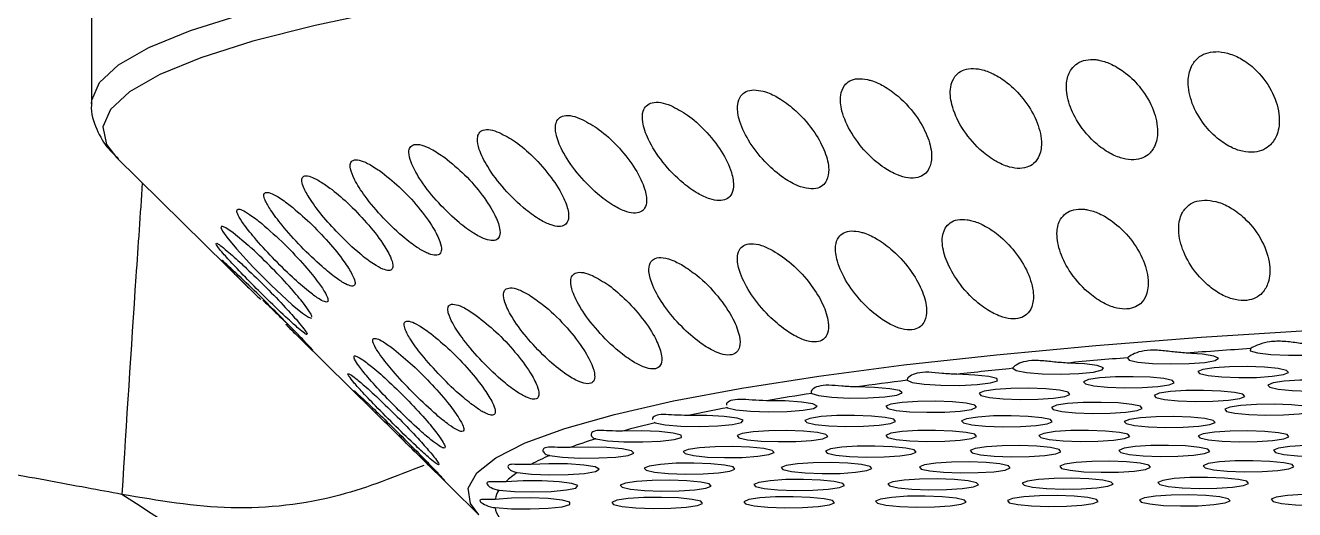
# Model space of a CAD drawing. Extents: x -54 to 18, y -18 to 89.
# Drawn here: x -24.053 to -22.382, y 21.678 to 22.315 of the extents above; entities that cross this region are included whole.
import ezdxf

# ---------------------------------------------------------------- set-up
doc = ezdxf.new("R2010")
doc.units = 0
doc.header["$MEASUREMENT"] = 0
doc.layers.add('GEOMETRY', color=2, linetype='Continuous', lineweight=25)

# ---------------------------------------------------------------- blocks, each defined once
blk = doc.blocks.new('2026 MINI-ASPIRE')
at = {"layer": 'GEOMETRY'}
for p, q in [((-6.0905, -28.2372), (-6.0905, -28.5395)), ((-6.0575, -28.6108), (-5.884, -28.7817)), ((-6.0575, -28.6108), (-6.0563, -28.612)), ((-5.8144, -28.8503), (-5.6552, -29.0072)), ((-5.2545, -28.939), (-5.2533, -28.9399)), ((-5.35, -28.9591), (-5.3484, -28.9599)), ((-5.6552, -29.0072), (-5.5805, -29.0808))]:
    blk.add_line(p, q, dxfattribs=at)
at = {"layer": 'GEOMETRY', "flags": 128}
for points in [[(-2.5227, -28.3134), (-2.6944, -28.3034), (-2.8719, -28.2951), (-3.0543, -28.2885), (-3.2403, -28.2836), (-3.4289, -28.2806), (-3.6189, -28.2793), (-3.809, -28.2799), (-3.9983, -28.2823), (-4.1854, -28.2865), (-4.3692, -28.2925), (-4.5486, -28.3002), (-4.7224, -28.3096), (-4.8897, -28.3207), (-5.0494, -28.3333), (-5.2004, -28.3474), (-5.3419, -28.3629), (-5.473, -28.3797), (-5.5929, -28.3977), (-5.7008, -28.4168), (-5.7961, -28.4368)], [(-6.0905, -28.5394), (-6.0903, -28.5353), (-6.0801, -28.512), (-6.0549, -28.4889), (-6.0149, -28.4661), (-5.9604, -28.4437), (-5.8916, -28.4219), (-5.809, -28.4009)], [(-5.7961, -28.4368), (-5.8782, -28.4577), (-5.9465, -28.4794), (-6.0007, -28.5016), (-6.0405, -28.5243), (-6.0655, -28.5473), (-6.0756, -28.5704), (-6.0708, -28.5936), (-6.0575, -28.6108)], [(-5.8841, -28.7265), (-5.9039, -28.7099), (-5.9136, -28.7032), (-5.9188, -28.701), (-5.9202, -28.7028), (-5.9179, -28.7077), (-5.9123, -28.7156), (-5.8996, -28.731), (-5.878, -28.7546), (-5.8539, -28.7788), (-5.8264, -28.8044), (-5.8128, -28.8155), (-5.8047, -28.8209), (-5.8009, -28.822), (-5.8009, -28.822)], [(-5.5805, -29.0808), (-5.5917, -29.0658), (-5.5946, -29.0458), (-5.5834, -29.0257), (-5.5584, -29.0059), (-5.5196, -28.9863), (-5.4674, -28.9673), (-5.4021, -28.9488), (-5.3242, -28.9311), (-5.2343, -28.9143), (-5.133, -28.8984), (-5.021, -28.8837), (-4.8991, -28.8702), (-4.7683, -28.8579), (-4.6295, -28.8471), (-4.4836, -28.8377)], [(-4.5646, -28.8621), (-4.565, -28.8651), (-4.5556, -28.8679), (-4.5378, -28.87), (-4.5147, -28.871), (-4.4902, -28.8708), (-4.4684, -28.8694), (-4.4529, -28.8671), (-4.4463, -28.8642), (-4.4497, -28.8613), (-4.4626, -28.8587), (-4.4828, -28.857)], [(-4.7264, -28.8742), (-4.7245, -28.8772), (-4.7128, -28.8798), (-4.6935, -28.8816), (-4.6696, -28.8824), (-4.6454, -28.8819), (-4.6247, -28.8803), (-4.6111, -28.8778), (-4.607, -28.8748), (-4.6128, -28.8719), (-4.6278, -28.8695), (-4.6493, -28.8681)], [(-4.8776, -28.8881), (-4.8733, -28.8911), (-4.8596, -28.8936), (-4.8388, -28.8952), (-4.8145, -28.8956), (-4.7907, -28.8949), (-4.7714, -28.893), (-4.76, -28.8903), (-4.7582, -28.8873), (-4.7665, -28.8845), (-4.7834, -28.8823), (-4.8061, -28.8812)], [(-4.6024, -28.8994), (-4.58, -28.9003), (-4.5567, -28.9), (-4.5361, -28.8986), (-4.5214, -28.8964), (-4.5147, -28.8936), (-4.5171, -28.8908), (-4.5283, -28.8883), (-4.5464, -28.8865), (-4.5689, -28.8857), (-4.5922, -28.886), (-4.6127, -28.8873), (-4.6275, -28.8896), (-4.6342, -28.8923), (-4.6317, -28.8951), (-4.6206, -28.8976), (-4.6024, -28.8994)], [(-5.0167, -28.9038), (-5.0101, -28.9067), (-4.9944, -28.909), (-4.9724, -28.9104), (-4.9478, -28.9106), (-4.9247, -28.9095), (-4.907, -28.9074), (-4.8978, -28.9046), (-4.8985, -28.9016), (-4.9091, -28.8989), (-4.9278, -28.8969), (-4.9514, -28.896)], [(-4.7528, -28.9128), (-4.7304, -28.9136), (-4.7071, -28.9133), (-4.6865, -28.912), (-4.6717, -28.9098), (-4.6651, -28.907), (-4.6675, -28.9042), (-4.6787, -28.9017), (-4.6968, -28.8999), (-4.7193, -28.8991), (-4.7426, -28.8994), (-4.7631, -28.9007), (-4.7779, -28.903), (-4.7846, -28.9057), (-4.7821, -28.9085), (-4.771, -28.911), (-4.7528, -28.9128)], [(-4.5099, -28.9173), (-4.4875, -28.9181), (-4.4642, -28.9178), (-4.4436, -28.9165), (-4.4289, -28.9143), (-4.4222, -28.9115), (-4.4246, -28.9087), (-4.4358, -28.9062), (-4.454, -28.9044), (-4.4764, -28.9036), (-4.4997, -28.9039), (-4.5203, -28.9052), (-4.535, -28.9074), (-4.5417, -28.9102), (-4.5393, -28.913), (-4.5281, -28.9155), (-4.5099, -28.9173)], [(-5.1424, -28.9211), (-5.1334, -28.9239), (-5.116, -28.9261), (-5.0929, -28.9272), (-5.0683, -28.927), (-5.0461, -28.9257), (-5.0302, -28.9234), (-5.0233, -28.9205), (-5.0266, -28.9175), (-5.0394, -28.9149), (-5.0596, -28.9132), (-5.0838, -28.9126)], [(-4.8902, -28.9282), (-4.8678, -28.929), (-4.8445, -28.9287), (-4.8239, -28.9273), (-4.8092, -28.9251), (-4.8025, -28.9224), (-4.8049, -28.9195), (-4.8161, -28.917), (-4.8343, -28.9152), (-4.8567, -28.9144), (-4.88, -28.9147), (-4.9006, -28.9161), (-4.9153, -28.9183), (-4.922, -28.921), (-4.9196, -28.9238), (-4.9084, -28.9264), (-4.8902, -28.9282)], [(-4.6599, -28.9309), (-4.6375, -28.9317), (-4.6142, -28.9314), (-4.5936, -28.9301), (-4.5788, -28.9278), (-4.5722, -28.9251), (-4.5746, -28.9223), (-4.5857, -28.9198), (-4.6039, -28.918), (-4.6264, -28.9172), (-4.6496, -28.9175), (-4.6702, -28.9188), (-4.685, -28.921), (-4.6916, -28.9238), (-4.6892, -28.9266), (-4.6781, -28.9291), (-4.6599, -28.9309)], [(-5.2533, -28.9399), (-5.2421, -28.9426), (-5.223, -28.9445), (-5.1992, -28.9453), (-5.1747, -28.9449), (-5.1537, -28.9433), (-5.1398, -28.9408), (-5.1353, -28.9378), (-5.141, -28.9349), (-5.1559, -28.9325), (-5.1775, -28.931), (-5.2021, -28.9307)], [(-5.013, -28.9452), (-4.9906, -28.946), (-4.9673, -28.9457), (-4.9467, -28.9444), (-4.932, -28.9422), (-4.9253, -28.9394), (-4.9277, -28.9366), (-4.9389, -28.9341), (-4.957, -28.9323), (-4.9795, -28.9315), (-5.0028, -28.9318), (-5.0233, -28.9331), (-5.0381, -28.9353), (-5.0448, -28.9381), (-5.0423, -28.9409), (-5.0312, -28.9434), (-5.013, -28.9452)], [(-4.795, -28.9466), (-4.7726, -28.9474), (-4.7493, -28.9471), (-4.7287, -28.9458), (-4.714, -28.9436), (-4.7073, -28.9408), (-4.7097, -28.938), (-4.7209, -28.9355), (-4.7391, -28.9337), (-4.7615, -28.9329), (-4.7848, -28.9332), (-4.8054, -28.9345), (-4.8201, -28.9367), (-4.8268, -28.9395), (-4.8244, -28.9423), (-4.8132, -28.9448), (-4.795, -28.9466)], [(-4.5669, -28.949), (-4.5444, -28.9498), (-4.5212, -28.9495), (-4.5006, -28.9482), (-4.4858, -28.946), (-4.4792, -28.9432), (-4.4816, -28.9404), (-4.4927, -28.9379), (-4.5109, -28.9361), (-4.5333, -28.9353), (-4.5566, -28.9356), (-4.5772, -28.9369), (-4.592, -28.9391), (-4.5986, -28.9419), (-4.5962, -28.9447), (-4.5851, -28.9472), (-4.5669, -28.949)], [(-5.3484, -28.9599), (-5.3351, -28.9624), (-5.3145, -28.9641), (-5.2902, -28.9646), (-5.2661, -28.9639), (-5.2465, -28.9621), (-5.2347, -28.9594), (-5.2326, -28.9564), (-5.2407, -28.9536), (-5.2575, -28.9513), (-5.2802, -28.9502), (-5.305, -28.9502)], [(-5.1197, -28.9638), (-5.0973, -28.9646), (-5.074, -28.9644), (-5.0534, -28.963), (-5.0386, -28.9608), (-5.032, -28.958), (-5.0344, -28.9552), (-5.0455, -28.9527), (-5.0637, -28.9509), (-5.0861, -28.9501), (-5.1094, -28.9504), (-5.13, -28.9517), (-5.1448, -28.954), (-5.1514, -28.9567), (-5.149, -28.9595), (-5.1379, -28.962), (-5.1197, -28.9638)], [(-4.9134, -28.9642), (-4.8909, -28.9651), (-4.8676, -28.9648), (-4.847, -28.9634), (-4.8323, -28.9612), (-4.8256, -28.9585), (-4.828, -28.9556), (-4.8392, -28.9531), (-4.8574, -28.9513), (-4.8798, -28.9505), (-4.9031, -28.9508), (-4.9237, -28.9522), (-4.9384, -28.9544), (-4.9451, -28.9571), (-4.9427, -28.9599), (-4.9315, -28.9624), (-4.9134, -28.9642)], [(-4.6991, -28.9652), (-4.6766, -28.966), (-4.6533, -28.9657), (-4.6328, -28.9644), (-4.618, -28.9622), (-4.6113, -28.9594), (-4.6138, -28.9566), (-4.6249, -28.9541), (-4.6431, -28.9523), (-4.6655, -28.9515), (-4.6888, -28.9518), (-4.7094, -28.9531), (-4.7241, -28.9553), (-4.7308, -28.9581), (-4.7284, -28.9609), (-4.7172, -28.9634), (-4.6991, -28.9652)], [(-5.4267, -28.9809), (-5.4114, -28.9833), (-5.3896, -28.9847), (-5.3649, -28.985), (-5.3415, -28.984), (-5.3235, -28.9819), (-5.3138, -28.9791), (-5.3142, -28.9761), (-5.3246, -28.9734), (-5.3432, -28.9714), (-5.3669, -28.9704), (-5.3915, -28.9708)], [(-5.209, -28.9838), (-5.1865, -28.9846), (-5.1632, -28.9843), (-5.1426, -28.9829), (-5.1279, -28.9807), (-5.1212, -28.978), (-5.1236, -28.9751), (-5.1348, -28.9726), (-5.153, -28.9708), (-5.1754, -28.97), (-5.1987, -28.9703), (-5.2193, -28.9717), (-5.234, -28.9739), (-5.2407, -28.9766), (-5.2383, -28.9795), (-5.2271, -28.982), (-5.209, -28.9838)], [(-5.013, -28.9835), (-4.9906, -28.9843), (-4.9673, -28.984), (-4.9467, -28.9827), (-4.932, -28.9804), (-4.9253, -28.9777), (-4.9277, -28.9749), (-4.9389, -28.9724), (-4.9571, -28.9706), (-4.9795, -28.9698), (-5.0028, -28.9701), (-5.0234, -28.9714), (-5.0381, -28.9736), (-5.0448, -28.9764), (-5.0424, -28.9792), (-5.0312, -28.9817), (-5.013, -28.9835)], [(-4.8115, -28.9835), (-4.789, -28.9843), (-4.7658, -28.984), (-4.7452, -28.9827), (-4.7304, -28.9805), (-4.7237, -28.9777), (-4.7262, -28.9749), (-4.7373, -28.9724), (-4.7555, -28.9706), (-4.7779, -28.9698), (-4.8012, -28.9701), (-4.8218, -28.9714), (-4.8366, -28.9737), (-4.8432, -28.9764), (-4.8408, -28.9792), (-4.8297, -28.9817), (-4.8115, -28.9835)], [(-4.6018, -28.9841), (-4.5794, -28.9849), (-4.5561, -28.9846), (-4.5355, -28.9832), (-4.5208, -28.981), (-4.5141, -28.9783), (-4.5165, -28.9754), (-4.5277, -28.9729), (-4.5459, -28.9711), (-4.5683, -28.9703), (-4.5916, -28.9706), (-4.6122, -28.972), (-4.6269, -28.9742), (-4.6336, -28.9769), (-4.6312, -28.9797), (-4.62, -28.9823), (-4.6018, -28.9841)], [(-5.4874, -29.0028), (-5.4704, -29.005), (-5.4475, -29.0062), (-5.4227, -29.0061), (-5.4002, -29.0048), (-5.3839, -29.0026), (-5.3766, -28.9997), (-5.3794, -28.9967), (-5.3921, -28.9941), (-5.4122, -28.9923), (-5.4365, -28.9917), (-5.4608, -28.9923)], [(-5.2797, -29.0048), (-5.2573, -29.0056), (-5.234, -29.0053), (-5.2134, -29.0039), (-5.1987, -29.0017), (-5.192, -28.999), (-5.1944, -28.9961), (-5.2056, -28.9936), (-5.2237, -28.9918), (-5.2462, -28.991), (-5.2695, -28.9913), (-5.2901, -28.9927), (-5.3048, -28.9949), (-5.3115, -28.9976), (-5.3091, -29.0004), (-5.2979, -29.003), (-5.2797, -29.0048)], [(-5.0926, -29.0041), (-5.0702, -29.0049), (-5.0469, -29.0046), (-5.0263, -29.0033), (-5.0115, -29.001), (-5.0049, -28.9983), (-5.0073, -28.9955), (-5.0184, -28.993), (-5.0366, -28.9912), (-5.0591, -28.9904), (-5.0824, -28.9907), (-5.1029, -28.992), (-5.1177, -28.9942), (-5.1244, -28.997), (-5.1219, -28.9998), (-5.1108, -29.0023), (-5.0926, -29.0041)], [(-4.902, -29.0036), (-4.8795, -29.0044), (-4.8562, -29.0041), (-4.8356, -29.0027), (-4.8209, -29.0005), (-4.8142, -28.9978), (-4.8166, -28.9949), (-4.8278, -28.9924), (-4.846, -28.9906), (-4.8684, -28.9898), (-4.8917, -28.9901), (-4.9123, -28.9915), (-4.927, -28.9937), (-4.9337, -28.9964), (-4.9313, -28.9992), (-4.9201, -29.0018), (-4.902, -29.0036)], [(-4.7062, -29.0032), (-4.6837, -29.004), (-4.6604, -29.0037), (-4.6398, -29.0024), (-4.6251, -29.0001), (-4.6184, -28.9974), (-4.6208, -28.9946), (-4.632, -28.9921), (-4.6502, -28.9903), (-4.6726, -28.9895), (-4.6959, -28.9897), (-4.7165, -28.9911), (-4.7312, -28.9933), (-4.7379, -28.9961), (-4.7355, -28.9989), (-4.7243, -29.0014), (-4.7062, -29.0032)], [(-4.5026, -29.0032), (-4.4801, -29.004), (-4.4569, -29.0037), (-4.4363, -29.0024), (-4.4215, -29.0001), (-4.4149, -28.9974), (-4.4173, -28.9946), (-4.4284, -28.9921), (-4.4466, -28.9903), (-4.469, -28.9894), (-4.4923, -28.9897), (-4.5129, -28.9911), (-4.5277, -28.9933), (-4.5343, -28.996), (-4.5319, -28.9989), (-4.5208, -29.0014), (-4.5026, -29.0032)], [(-5.5301, -29.0254), (-5.5113, -29.0273), (-5.4876, -29.0282), (-5.4629, -29.0279), (-5.4415, -29.0263), (-5.4272, -29.0238), (-5.4222, -29.0209), (-5.4276, -29.0179), (-5.4423, -29.0155), (-5.4638, -29.014), (-5.4885, -29.0137), (-5.5122, -29.0146)], [(-5.3312, -29.0266), (-5.3087, -29.0274), (-5.2854, -29.0271), (-5.2649, -29.0257), (-5.2501, -29.0235), (-5.2434, -29.0208), (-5.2459, -29.0179), (-5.257, -29.0154), (-5.2752, -29.0136), (-5.2976, -29.0128), (-5.3209, -29.0131), (-5.3415, -29.0145), (-5.3562, -29.0167), (-5.3629, -29.0194), (-5.3605, -29.0223), (-5.3493, -29.0248), (-5.3312, -29.0266)], [(-5.1508, -29.0257), (-5.1284, -29.0266), (-5.1051, -29.0263), (-5.0845, -29.0249), (-5.0698, -29.0227), (-5.0631, -29.0199), (-5.0655, -29.0171), (-5.0767, -29.0146), (-5.0949, -29.0128), (-5.1173, -29.012), (-5.1406, -29.0123), (-5.1612, -29.0136), (-5.1759, -29.0159), (-5.1826, -29.0186), (-5.1802, -29.0214), (-5.169, -29.0239), (-5.1508, -29.0257)], [(-4.9687, -29.0249), (-4.9463, -29.0257), (-4.923, -29.0254), (-4.9024, -29.0241), (-4.8877, -29.0219), (-4.881, -29.0191), (-4.8834, -29.0163), (-4.8946, -29.0138), (-4.9128, -29.012), (-4.9352, -29.0112), (-4.9585, -29.0115), (-4.9791, -29.0128), (-4.9938, -29.015), (-5.0005, -29.0178), (-4.9981, -29.0206), (-4.9869, -29.0231), (-4.9687, -29.0249)], [(-4.784, -29.0241), (-4.7615, -29.0249), (-4.7383, -29.0247), (-4.7177, -29.0233), (-4.7029, -29.0211), (-4.6963, -29.0183), (-4.6987, -29.0155), (-4.7098, -29.013), (-4.728, -29.0112), (-4.7504, -29.0104), (-4.7737, -29.0107), (-4.7943, -29.012), (-4.8091, -29.0143), (-4.8157, -29.017), (-4.8133, -29.0198), (-4.8022, -29.0223), (-4.784, -29.0241)], [(-4.5952, -29.0234), (-4.5728, -29.0242), (-4.5495, -29.0239), (-4.5289, -29.0226), (-4.5141, -29.0204), (-4.5075, -29.0176), (-4.5099, -29.0148), (-4.521, -29.0123), (-4.5392, -29.0105), (-4.5617, -29.0097), (-4.5849, -29.01), (-4.6055, -29.0113), (-4.6203, -29.0135), (-4.6269, -29.0163), (-4.6245, -29.0191), (-4.6134, -29.0216), (-4.5952, -29.0234)], [(-5.5541, -29.0483), (-5.5338, -29.05), (-5.5095, -29.0506), (-5.4852, -29.05), (-5.4652, -29.0482), (-5.4529, -29.0456), (-5.4504, -29.0425), (-5.4581, -29.0397), (-5.4748, -29.0374), (-5.4975, -29.0362), (-5.5223, -29.0362), (-5.5451, -29.0374)], [(-5.3626, -29.0489), (-5.3402, -29.0498), (-5.3169, -29.0495), (-5.2963, -29.0481), (-5.2816, -29.0459), (-5.2749, -29.0432), (-5.2773, -29.0403), (-5.2885, -29.0378), (-5.3067, -29.036), (-5.3291, -29.0352), (-5.3524, -29.0355), (-5.373, -29.0369), (-5.3877, -29.0391), (-5.3944, -29.0418), (-5.392, -29.0446), (-5.3808, -29.0471), (-5.3626, -29.0489)], [(-5.1869, -29.0481), (-5.1644, -29.0489), (-5.1411, -29.0486), (-5.1206, -29.0472), (-5.1058, -29.045), (-5.0991, -29.0423), (-5.1016, -29.0395), (-5.1127, -29.0369), (-5.1309, -29.0351), (-5.1533, -29.0343), (-5.1766, -29.0346), (-5.1972, -29.036), (-5.2119, -29.0382), (-5.2186, -29.0409), (-5.2162, -29.0438), (-5.205, -29.0463), (-5.1869, -29.0481)], [(-5.0105, -29.0472), (-4.9881, -29.048), (-4.9648, -29.0477), (-4.9442, -29.0464), (-4.9295, -29.0441), (-4.9228, -29.0414), (-4.9252, -29.0386), (-4.9364, -29.0361), (-4.9545, -29.0343), (-4.977, -29.0335), (-5.0003, -29.0338), (-5.0208, -29.0351), (-5.0356, -29.0373), (-5.0423, -29.0401), (-5.0398, -29.0429), (-5.0287, -29.0454), (-5.0105, -29.0472)], [(-4.8333, -29.0463), (-4.8109, -29.0471), (-4.7876, -29.0468), (-4.767, -29.0455), (-4.7523, -29.0433), (-4.7456, -29.0405), (-4.748, -29.0377), (-4.7592, -29.0352), (-4.7773, -29.0334), (-4.7998, -29.0326), (-4.8231, -29.0329), (-4.8436, -29.0342), (-4.8584, -29.0364), (-4.8651, -29.0392), (-4.8626, -29.042), (-4.8515, -29.0445), (-4.8333, -29.0463)], [(-4.6548, -29.0454), (-4.6324, -29.0462), (-4.6091, -29.0459), (-4.5885, -29.0446), (-4.5737, -29.0423), (-4.5671, -29.0396), (-4.5695, -29.0368), (-4.5806, -29.0343), (-4.5988, -29.0325), (-4.6213, -29.0317), (-4.6445, -29.0319), (-4.6651, -29.0333), (-4.6799, -29.0355), (-4.6866, -29.0383), (-4.6841, -29.0411), (-4.673, -29.0436), (-4.6548, -29.0454)], [(-5.5593, -29.0714), (-5.5377, -29.0729), (-5.513, -29.0732), (-5.4893, -29.0723), (-5.4709, -29.0702), (-5.4607, -29.0675), (-5.4607, -29.0644), (-5.4708, -29.0617), (-5.4892, -29.0596), (-5.5128, -29.0587), (-5.5376, -29.059), (-5.5592, -29.0605)], [(-5.3738, -29.0716), (-5.3513, -29.0724), (-5.328, -29.0721), (-5.3075, -29.0708), (-5.2927, -29.0685), (-5.286, -29.0658), (-5.2885, -29.063), (-5.2996, -29.0605), (-5.3178, -29.0587), (-5.3402, -29.0579), (-5.3635, -29.0582), (-5.3841, -29.0595), (-5.3988, -29.0617), (-5.4055, -29.0645), (-5.4031, -29.0673), (-5.3919, -29.0698), (-5.3738, -29.0716)], [(-5.2001, -29.0708), (-5.1777, -29.0716), (-5.1544, -29.0713), (-5.1338, -29.07), (-5.1191, -29.0677), (-5.1124, -29.065), (-5.1148, -29.0622), (-5.126, -29.0597), (-5.1442, -29.0579), (-5.1666, -29.057), (-5.1899, -29.0573), (-5.2105, -29.0587), (-5.2252, -29.0609), (-5.2319, -29.0636), (-5.2295, -29.0665), (-5.2183, -29.069), (-5.2001, -29.0708)], [(-5.0265, -29.07), (-5.0041, -29.0708), (-4.9808, -29.0705), (-4.9602, -29.0691), (-4.9454, -29.0669), (-4.9388, -29.0642), (-4.9412, -29.0614), (-4.9523, -29.0588), (-4.9705, -29.057), (-4.993, -29.0562), (-5.0162, -29.0565), (-5.0368, -29.0579), (-5.0516, -29.0601), (-5.0583, -29.0628), (-5.0558, -29.0657), (-5.0447, -29.0682), (-5.0265, -29.07)], [(-4.8529, -29.0692), (-4.8304, -29.07), (-4.8071, -29.0697), (-4.7866, -29.0683), (-4.7718, -29.0661), (-4.7651, -29.0634), (-4.7676, -29.0605), (-4.7787, -29.058), (-4.7969, -29.0562), (-4.8193, -29.0554), (-4.8426, -29.0557), (-4.8632, -29.0571), (-4.878, -29.0593), (-4.8846, -29.062), (-4.8822, -29.0649), (-4.8711, -29.0674), (-4.8529, -29.0692)], [(-4.6792, -29.0684), (-4.6568, -29.0692), (-4.6335, -29.0689), (-4.6129, -29.0675), (-4.5982, -29.0653), (-4.5915, -29.0626), (-4.5939, -29.0597), (-4.6051, -29.0572), (-4.6233, -29.0554), (-4.6457, -29.0546), (-4.669, -29.0549), (-4.6896, -29.0563), (-4.7043, -29.0585), (-4.711, -29.0612), (-4.7086, -29.0641), (-4.6974, -29.0666), (-4.6792, -29.0684)], [(-4.5056, -29.0676), (-4.4832, -29.0684), (-4.4599, -29.0681), (-4.4393, -29.0667), (-4.4245, -29.0645), (-4.4179, -29.0618), (-4.4203, -29.0589), (-4.4314, -29.0564), (-4.4496, -29.0546), (-4.4721, -29.0538), (-4.4954, -29.0541), (-4.5159, -29.0555), (-4.5307, -29.0577), (-4.5374, -29.0604), (-4.5349, -29.0632), (-4.5238, -29.0658), (-4.5056, -29.0676)]]:
    blk.add_lwpolyline(points, dxfattribs=at)
at = {"layer": 'GEOMETRY'}
for centre, radius, start, end in [((-4.027, -37.3085), 8.4633, 94.74037, 95.28144), ((-3.8883, -39.0661), 10.2263, 93.79194, 94.2676), ((-4.1973, -35.5588), 6.7053, 95.82352, 96.45714), ((-4.3927, -33.9155), 5.0504, 97.0982, 97.8657), ((-4.6037, -32.4609), 3.5805, 98.6519, 99.6197), ((-4.8189, -31.2546), 2.3551, 100.6273, 101.9101), ((-5.0254, -30.3287), 1.4064, 103.2749, 105.0884), ((-5.2101, -29.6858), 0.7374, 107.0755, 109.8711), ((-5.3611, -29.2997), 0.3226, 113.0632, 117.9253), ((-5.468, -29.118), 0.1115, 123.8124, 133.7117), ((-5.5238, -29.0682), 0.0363, 146.7587, 167.7551), ((-5.524, -29.0644), 0.036, 191.1739, 213.5347)]:
    blk.add_arc(centre, radius, start, end, dxfattribs=at)
for points, knots in [([(-4.6067, -28.4714), (-4.6115, -28.4716), (-4.621, -28.4719), (-4.6333, -28.4781), (-4.6433, -28.4898), (-4.6483, -28.5097), (-4.6442, -28.536), (-4.6304, -28.563), (-4.6115, -28.584), (-4.5925, -28.5968), (-4.5753, -28.6033), (-4.5598, -28.6045), (-4.5471, -28.6009), (-4.5363, -28.5931), (-4.5277, -28.5786), (-4.5253, -28.5551), (-4.5337, -28.5259), (-4.5516, -28.4998), (-4.5724, -28.4828), (-4.5904, -28.4738), (-4.6015, -28.4722), (-4.6067, -28.4714)], [0, 0, 0, 0, 0.033732, 0.067382, 0.111051, 0.170578, 0.250365, 0.331489, 0.397396, 0.444146, 0.480576, 0.517242, 0.548876, 0.580921, 0.629924, 0.698469, 0.784741, 0.871386, 0.92367, 0.964505, 1, 1, 1, 1]), ([(-4.7683, -28.4819), (-4.7729, -28.4818), (-4.7821, -28.4816), (-4.7932, -28.4864), (-4.8024, -28.4955), (-4.8081, -28.5116), (-4.8061, -28.5348), (-4.7944, -28.5627), (-4.7754, -28.587), (-4.7539, -28.6035), (-4.7367, -28.6115), (-4.7215, -28.6143), (-4.7088, -28.6127), (-4.6978, -28.6068), (-4.6891, -28.595), (-4.6854, -28.5747), (-4.6911, -28.5479), (-4.7064, -28.521), (-4.7264, -28.5005), (-4.7456, -28.4883), (-4.7595, -28.4832), (-4.7665, -28.4822), (-4.7683, -28.4819)], [0, 0, 0, 0, 0.033131, 0.066223, 0.100085, 0.152673, 0.224797, 0.298795, 0.386071, 0.436769, 0.476317, 0.50897, 0.541713, 0.572753, 0.616036, 0.676124, 0.757125, 0.839388, 0.903652, 0.950479, 0.987229, 1, 1, 1, 1]), ([(-5.069, -28.5081), (-5.0733, -28.5075), (-5.0821, -28.5062), (-5.0926, -28.5094), (-5.1009, -28.5166), (-5.1056, -28.5299), (-5.1035, -28.5515), (-5.0911, -28.5791), (-5.0709, -28.6051), (-5.0491, -28.6236), (-5.0307, -28.6338), (-5.0152, -28.6382), (-5.0027, -28.6377), (-4.9933, -28.6331), (-4.9863, -28.6241), (-4.9832, -28.608), (-4.9882, -28.5847), (-5.0027, -28.5569), (-5.0237, -28.5329), (-5.0461, -28.5168), (-5.0604, -28.5102), (-5.0674, -28.5085), (-5.069, -28.5081)], [0, 0, 0, 0, 0.032654, 0.065343, 0.097616, 0.144036, 0.207771, 0.291008, 0.375149, 0.433885, 0.477232, 0.511725, 0.546387, 0.577508, 0.610429, 0.662442, 0.73488, 0.809324, 0.896772, 0.948049, 0.988391, 1, 1, 1, 1]), ([(-4.9228, -28.4942), (-4.9272, -28.4938), (-4.9362, -28.4931), (-4.947, -28.497), (-4.9557, -28.5051), (-4.961, -28.5197), (-4.9589, -28.5429), (-4.9462, -28.5716), (-4.9255, -28.5972), (-4.9037, -28.6141), (-4.8863, -28.6225), (-4.8713, -28.6257), (-4.859, -28.6243), (-4.8487, -28.6185), (-4.841, -28.6071), (-4.8386, -28.5874), (-4.8455, -28.5612), (-4.8617, -28.5343), (-4.8822, -28.5134), (-4.9019, -28.5006), (-4.9153, -28.4956), (-4.9216, -28.4944), (-4.9228, -28.4942)], [0, 0, 0, 0, 0.032778, 0.065557, 0.098463, 0.147728, 0.215521, 0.30118, 0.387333, 0.439881, 0.480315, 0.51336, 0.546513, 0.577512, 0.619937, 0.678635, 0.758407, 0.839593, 0.906079, 0.95406, 0.991957, 1, 1, 1, 1]), ([(-5.2061, -28.5235), (-5.2103, -28.5227), (-5.2188, -28.521), (-5.2291, -28.5234), (-5.2369, -28.5298), (-5.2411, -28.5419), (-5.2387, -28.562), (-5.2267, -28.5883), (-5.2067, -28.6146), (-5.1847, -28.6345), (-5.1655, -28.6463), (-5.1496, -28.6519), (-5.1368, -28.6523), (-5.1276, -28.6482), (-5.1213, -28.6399), (-5.1188, -28.625), (-5.124, -28.6032), (-5.1383, -28.5763), (-5.1589, -28.5519), (-5.1814, -28.5343), (-5.1967, -28.5264), (-5.2042, -28.5241), (-5.2061, -28.5235)], [0, 0, 0, 0, 0.0327466, 0.0655612, 0.0974814, 0.1415114, 0.2015875, 0.2818701, 0.3634332, 0.4283372, 0.4745921, 0.5107285, 0.5470916, 0.578627, 0.610764, 0.6601305, 0.7291658, 0.8003319, 0.8868199, 0.943067, 0.9859416, 1, 1, 1, 1]), ([(-6.0901, -28.5394), (-6.0903, -28.5402), (-6.0922, -28.5517), (-6.0842, -28.5744), (-6.0714, -28.5973), (-6.0595, -28.6079), (-6.0551, -28.6119)], [0, 0, 0, 0, 0.027875, 0.400342, 0.773555, 1, 1, 1, 1]), ([(-5.328, -28.5423), (-5.3325, -28.5407), (-5.3413, -28.5376), (-5.3526, -28.5379), (-5.3605, -28.5421), (-5.3655, -28.5506), (-5.3658, -28.5655), (-5.3578, -28.5887), (-5.3396, -28.6171), (-5.3158, -28.6419), (-5.2936, -28.6579), (-5.2773, -28.6655), (-5.2642, -28.668), (-5.2546, -28.6661), (-5.2476, -28.66), (-5.2443, -28.6482), (-5.2475, -28.6283), (-5.2602, -28.6021), (-5.2808, -28.576), (-5.3044, -28.5545), (-5.3205, -28.5461), (-5.328, -28.5423)], [0, 0, 0, 0, 0.034203, 0.068557, 0.100688, 0.133741, 0.183442, 0.251831, 0.337773, 0.424157, 0.475894, 0.51594, 0.548813, 0.581787, 0.612806, 0.655612, 0.71493, 0.795268, 0.876955, 0.942479, 1, 1, 1, 1]), ([(-5.4446, -28.5605), (-5.449, -28.5587), (-5.4577, -28.5553), (-5.4687, -28.5551), (-5.4761, -28.5589), (-5.4802, -28.5669), (-5.4797, -28.581), (-5.4709, -28.6034), (-5.4523, -28.6311), (-5.4284, -28.6561), (-5.4061, -28.6729), (-5.3896, -28.6814), (-5.3767, -28.6845), (-5.3674, -28.6831), (-5.3612, -28.6774), (-5.3587, -28.6663), (-5.3628, -28.6474), (-5.3759, -28.6221), (-5.3967, -28.5961), (-5.4205, -28.5738), (-5.437, -28.5647), (-5.4446, -28.5605)], [0, 0, 0, 0, 0.034981, 0.070138, 0.102598, 0.135227, 0.183301, 0.249433, 0.334223, 0.419669, 0.474674, 0.516279, 0.549879, 0.583612, 0.61462, 0.656042, 0.713072, 0.791246, 0.871007, 0.940211, 1, 1, 1, 1]), ([(-5.5537, -28.5779), (-5.5577, -28.5764), (-5.5658, -28.5735), (-5.5751, -28.5739), (-5.5809, -28.5782), (-5.5832, -28.5867), (-5.5804, -28.6016), (-5.5689, -28.6246), (-5.5479, -28.6525), (-5.523, -28.6769), (-5.5012, -28.6925), (-5.4861, -28.6998), (-5.4747, -28.7022), (-5.467, -28.7001), (-5.4624, -28.6939), (-5.462, -28.6821), (-5.4687, -28.6624), (-5.4846, -28.6365), (-5.5071, -28.6108), (-5.5313, -28.5897), (-5.5466, -28.5816), (-5.5537, -28.5779)], [0, 0, 0, 0, 0.0342383, 0.0686284, 0.100773, 0.1338021, 0.1834164, 0.2516875, 0.3375768, 0.4239182, 0.4758194, 0.5159448, 0.5488535, 0.5818644, 0.6128791, 0.6556089, 0.7148025, 0.7950294, 0.876619, 0.9423407, 1, 1, 1, 1]), ([(-5.6255, -28.6107), (-5.6315, -28.6067), (-5.642, -28.5995), (-5.6563, -28.5936), (-5.6662, -28.5929), (-5.6717, -28.5968), (-5.6734, -28.6046), (-5.67, -28.6184), (-5.6583, -28.6402), (-5.6374, -28.6673), (-5.6127, -28.692), (-5.5908, -28.7088), (-5.5752, -28.7174), (-5.5638, -28.7206), (-5.5564, -28.7193), (-5.5524, -28.7137), (-5.5526, -28.7029), (-5.5597, -28.6844), (-5.5754, -28.66), (-5.5983, -28.6331), (-5.6166, -28.6181), (-5.6255, -28.6107)], [0, 0, 0, 0, 0.049193, 0.087239, 0.125539, 0.158367, 0.190834, 0.238234, 0.303403, 0.387609, 0.47257, 0.529048, 0.571344, 0.60529, 0.639381, 0.670421, 0.7113, 0.767409, 0.844641, 0.923547, 1, 1, 1, 1]), ([(-5.7113, -28.628), (-5.7167, -28.6245), (-5.7263, -28.6182), (-5.7386, -28.6135), (-5.7465, -28.6136), (-5.7502, -28.6181), (-5.75, -28.6264), (-5.7443, -28.641), (-5.7298, -28.6635), (-5.7067, -28.6909), (-5.6814, -28.7149), (-5.6606, -28.7304), (-5.6467, -28.7377), (-5.6371, -28.74), (-5.6314, -28.738), (-5.6292, -28.7319), (-5.6316, -28.7203), (-5.6414, -28.7009), (-5.6598, -28.6758), (-5.6844, -28.6491), (-5.7026, -28.6348), (-5.7113, -28.628)], [0, 0, 0, 0, 0.045776, 0.082597, 0.119631, 0.151982, 0.184878, 0.234023, 0.301652, 0.38724, 0.473339, 0.526146, 0.566708, 0.599813, 0.633029, 0.66403, 0.706352, 0.764878, 0.844497, 0.925549, 1, 1, 1, 1]), ([(-5.7837, -28.6459), (-5.7883, -28.643), (-5.7968, -28.6377), (-5.8068, -28.6343), (-5.8126, -28.6353), (-5.8143, -28.6403), (-5.8121, -28.6493), (-5.8038, -28.6648), (-5.7877, -28.6866), (-5.7645, -28.7125), (-5.7406, -28.7351), (-5.7203, -28.7505), (-5.7073, -28.7578), (-5.6987, -28.76), (-5.6941, -28.758), (-5.6932, -28.7519), (-5.697, -28.7404), (-5.7082, -28.7212), (-5.7278, -28.6962), (-5.7521, -28.6711), (-5.7716, -28.6544), (-5.7814, -28.6475), (-5.7837, -28.6459)], [0, 0, 0, 0, 0.042258, 0.077742, 0.113392, 0.145365, 0.17892, 0.230341, 0.300999, 0.37358, 0.460433, 0.513436, 0.554102, 0.587248, 0.620508, 0.651499, 0.693706, 0.752049, 0.831489, 0.91238, 0.979318, 1, 1, 1, 1]), ([(-6.0237, -28.6442), (-6.0265, -28.6853), (-6.036, -28.8224), (-6.0446, -28.9587), (-6.0506, -29.054)], [0, 0, 0, 0, 0.300097, 1, 1, 1, 1]), ([(-5.8288, -28.6739), (-5.8343, -28.6698), (-5.844, -28.6626), (-5.8556, -28.6568), (-5.8622, -28.656), (-5.8642, -28.6598), (-5.8621, -28.6674), (-5.8545, -28.6808), (-5.8386, -28.7019), (-5.815, -28.7281), (-5.7899, -28.7522), (-5.7696, -28.7687), (-5.7563, -28.7773), (-5.7478, -28.7805), (-5.7436, -28.7793), (-5.7433, -28.7737), (-5.7476, -28.7633), (-5.759, -28.7454), (-5.7782, -28.7218), (-5.8029, -28.6958), (-5.8202, -28.6812), (-5.8288, -28.6739)], [0, 0, 0, 0, 0.050568, 0.089095, 0.127891, 0.160935, 0.193272, 0.240063, 0.304343, 0.387965, 0.472433, 0.530311, 0.57326, 0.607544, 0.641987, 0.673074, 0.713475, 0.768763, 0.84512, 0.923227, 1, 1, 1, 1]), ([(-4.6218, -28.6668), (-4.6265, -28.6669), (-4.6358, -28.6673), (-4.6475, -28.6736), (-4.6568, -28.6853), (-4.6608, -28.7052), (-4.6556, -28.7315), (-4.6409, -28.7584), (-4.6214, -28.7793), (-4.6023, -28.792), (-4.585, -28.7985), (-4.5699, -28.7995), (-4.5576, -28.7959), (-4.5473, -28.7881), (-4.5395, -28.7735), (-4.5382, -28.75), (-4.5477, -28.7208), (-4.5664, -28.6949), (-4.5876, -28.678), (-4.6057, -28.669), (-4.6167, -28.6675), (-4.6218, -28.6668)], [0, 0, 0, 0, 0.0337534, 0.0674253, 0.1110833, 0.1705452, 0.2502411, 0.3312796, 0.3973343, 0.4441151, 0.4805447, 0.5172123, 0.5488181, 0.5808223, 0.6298048, 0.6983707, 0.7846617, 0.8713212, 0.9236098, 0.9644691, 1, 1, 1, 1]), ([(-5.8664, -28.6976), (-5.872, -28.6932), (-5.8817, -28.6856), (-5.8922, -28.6795), (-5.8981, -28.678), (-5.8998, -28.6806), (-5.8975, -28.6871), (-5.8901, -28.6988), (-5.8749, -28.718), (-5.8525, -28.7426), (-5.8276, -28.7671), (-5.8066, -28.7856), (-5.7923, -28.7963), (-5.7833, -28.8011), (-5.779, -28.801), (-5.779, -28.7967), (-5.7828, -28.7884), (-5.7925, -28.7739), (-5.8107, -28.7516), (-5.8368, -28.7236), (-5.8564, -28.7065), (-5.8664, -28.6976)], [0, 0, 0, 0, 0.053019, 0.092399, 0.125787, 0.159258, 0.191148, 0.234775, 0.294208, 0.373909, 0.454957, 0.521039, 0.567876, 0.604359, 0.64108, 0.672731, 0.704762, 0.753703, 0.822165, 0.908409, 1, 1, 1, 1]), ([(-4.7844, -28.6787), (-4.7889, -28.6787), (-4.7978, -28.6786), (-4.8082, -28.6837), (-4.8165, -28.693), (-4.8209, -28.7095), (-4.8172, -28.7329), (-4.8038, -28.7609), (-4.7837, -28.7849), (-4.7619, -28.8009), (-4.7449, -28.8084), (-4.7302, -28.8108), (-4.7182, -28.8089), (-4.708, -28.8027), (-4.7003, -28.7905), (-4.6982, -28.7699), (-4.7057, -28.7428), (-4.7226, -28.716), (-4.7434, -28.6961), (-4.7625, -28.6844), (-4.7761, -28.6798), (-4.7828, -28.6789), (-4.7844, -28.6787)], [0, 0, 0, 0, 0.0332419, 0.0664376, 0.100526, 0.1537066, 0.2265156, 0.3011639, 0.388583, 0.4381896, 0.4771781, 0.5095742, 0.5420498, 0.5731025, 0.6169514, 0.6779909, 0.7598046, 0.8427749, 0.9055417, 0.9516434, 0.9880426, 1, 1, 1, 1]), ([(-5.0777, -28.7088), (-5.082, -28.7081), (-5.0905, -28.7065), (-5.1006, -28.7092), (-5.1082, -28.7159), (-5.1122, -28.7284), (-5.1094, -28.7491), (-5.0968, -28.7757), (-5.0765, -28.8019), (-5.0544, -28.8213), (-5.0356, -28.8325), (-5.0199, -28.8376), (-5.0075, -28.8377), (-4.9985, -28.8334), (-4.9922, -28.8249), (-4.9899, -28.8096), (-4.9955, -28.7873), (-5.0102, -28.7601), (-5.0312, -28.7359), (-5.0537, -28.7188), (-5.0686, -28.7114), (-5.076, -28.7093), (-5.0777, -28.7088)], [0, 0, 0, 0, 0.032719, 0.065495, 0.097544, 0.142373, 0.203651, 0.284951, 0.367412, 0.430262, 0.475496, 0.511018, 0.546748, 0.578077, 0.610417, 0.660638, 0.730852, 0.80317, 0.890081, 0.944593, 0.986586, 1, 1, 1, 1]), ([(-4.9379, -28.6925), (-4.9422, -28.6923), (-4.9508, -28.6918), (-4.9606, -28.6962), (-4.9682, -28.7047), (-4.9718, -28.7199), (-4.9678, -28.7418), (-4.9546, -28.7687), (-4.9349, -28.7931), (-4.9129, -28.8108), (-4.8952, -28.8199), (-4.8801, -28.8236), (-4.8679, -28.8226), (-4.8581, -28.8172), (-4.8511, -28.8063), (-4.8494, -28.7874), (-4.8567, -28.762), (-4.8731, -28.7352), (-4.8939, -28.7137), (-4.9141, -28.7002), (-4.9286, -28.6942), (-4.9358, -28.6929), (-4.9379, -28.6925)], [0, 0, 0, 0, 0.032897, 0.06578, 0.099003, 0.14934, 0.218536, 0.289685, 0.375967, 0.431328, 0.473085, 0.506728, 0.540508, 0.571477, 0.612733, 0.669541, 0.747523, 0.827112, 0.896579, 0.946218, 0.98448, 1, 1, 1, 1]), ([(-5.8927, -28.7507), (-5.8994, -28.7447), (-5.9104, -28.7347), (-5.9212, -28.7261), (-5.9264, -28.7229), (-5.9271, -28.7242), (-5.9238, -28.7291), (-5.9164, -28.738), (-5.9027, -28.7531), (-5.8823, -28.7742), (-5.8572, -28.7992), (-5.8347, -28.8208), (-5.8185, -28.8354), (-5.8101, -28.8422), (-5.8064, -28.8441), (-5.8067, -28.842), (-5.811, -28.8359), (-5.8202, -28.8246), (-5.837, -28.806), (-5.8603, -28.7818), (-5.8802, -28.7624), (-5.8906, -28.7527), (-5.8927, -28.7507)], [0, 0, 0, 0, 0.0666399, 0.1092419, 0.1446085, 0.1801378, 0.2120989, 0.2456909, 0.2972272, 0.3680313, 0.4407554, 0.5276609, 0.5804384, 0.6209967, 0.6540946, 0.6873037, 0.7182979, 0.7606076, 0.8191175, 0.8987145, 0.9797451, 1, 1, 1, 1]), ([(-5.1935, -28.733), (-5.1985, -28.7305), (-5.2086, -28.7255), (-5.2223, -28.7233), (-5.2323, -28.7259), (-5.2388, -28.7326), (-5.2413, -28.7449), (-5.2368, -28.7652), (-5.2227, -28.7915), (-5.2013, -28.8175), (-5.179, -28.8369), (-5.1602, -28.8482), (-5.145, -28.8535), (-5.1333, -28.8537), (-5.1253, -28.8494), (-5.1203, -28.841), (-5.1196, -28.8258), (-5.1268, -28.8038), (-5.143, -28.7771), (-5.1657, -28.7513), (-5.1851, -28.7385), (-5.1935, -28.733)], [0, 0, 0, 0, 0.038336, 0.076932, 0.110937, 0.142928, 0.187317, 0.247908, 0.328625, 0.410574, 0.474652, 0.520473, 0.556338, 0.592422, 0.623853, 0.656062, 0.705806, 0.775393, 0.847104, 0.933822, 1, 1, 1, 1]), ([(-5.8007, -28.8205), (-5.8006, -28.8202), (-5.8002, -28.8192), (-5.8036, -28.8131), (-5.8121, -28.8013), (-5.8289, -28.7814), (-5.8524, -28.7563), (-5.8722, -28.7371), (-5.8825, -28.7278), (-5.8841, -28.7265)], [0, 0, 0, 0, 0.040823, 0.135422, 0.268994, 0.454802, 0.703707, 0.956124, 1, 1, 1, 1]), ([(-5.8349, -28.8302), (-5.8347, -28.8303), (-5.8277, -28.8372), (-5.8163, -28.8484), (-5.8048, -28.8595), (-5.7992, -28.8647), (-5.7985, -28.865), (-5.8021, -28.8609), (-5.8094, -28.8531), (-5.8225, -28.8395), (-5.8435, -28.8181), (-5.8701, -28.7917), (-5.8942, -28.7684), (-5.9099, -28.7538), (-5.9173, -28.7472), (-5.9197, -28.7454), (-5.9179, -28.7475), (-5.9121, -28.7536), (-5.9013, -28.7646), (-5.8856, -28.7801), (-5.8736, -28.792), (-5.8678, -28.7977)], [0, 0, 0, 0, 0.0014486, 0.0783109, 0.1321543, 0.1737995, 0.2157419, 0.2513654, 0.286791, 0.3402026, 0.4149356, 0.5104052, 0.6105274, 0.6725325, 0.7174427, 0.7551827, 0.793038, 0.8285326, 0.8760553, 0.9405112, 1, 1, 1, 1]), ([(-5.3121, -28.7527), (-5.3172, -28.7499), (-5.3274, -28.7444), (-5.3412, -28.7415), (-5.3506, -28.7436), (-5.3562, -28.75), (-5.3575, -28.7617), (-5.3518, -28.7812), (-5.337, -28.8067), (-5.3152, -28.8327), (-5.2926, -28.8527), (-5.2735, -28.8647), (-5.2586, -28.8705), (-5.2473, -28.8711), (-5.2402, -28.867), (-5.2362, -28.8589), (-5.2369, -28.8443), (-5.2459, -28.8212), (-5.265, -28.7931), (-5.2889, -28.7682), (-5.3059, -28.7568), (-5.3121, -28.7527)], [0, 0, 0, 0, 0.040256, 0.080819, 0.115667, 0.147566, 0.1908, 0.249555, 0.328581, 0.409016, 0.47632, 0.523725, 0.560526, 0.597577, 0.629307, 0.661193, 0.709716, 0.777652, 0.863695, 0.950162, 1, 1, 1, 1]), ([(-5.4311, -28.766), (-5.4351, -28.7645), (-5.4432, -28.7614), (-5.4526, -28.7616), (-5.4582, -28.7658), (-5.4604, -28.774), (-5.4575, -28.7885), (-5.446, -28.8112), (-5.425, -28.8389), (-5.4002, -28.8634), (-5.3784, -28.8794), (-5.3631, -28.8871), (-5.3517, -28.8897), (-5.344, -28.8879), (-5.3396, -28.8819), (-5.3393, -28.8704), (-5.346, -28.8511), (-5.3618, -28.8255), (-5.3842, -28.7999), (-5.4084, -28.7784), (-5.4239, -28.77), (-5.4311, -28.766)], [0, 0, 0, 0, 0.034574, 0.069309, 0.101612, 0.134485, 0.183398, 0.250661, 0.336051, 0.42199, 0.475298, 0.516075, 0.549255, 0.58255, 0.613512, 0.655614, 0.713832, 0.793196, 0.874026, 0.941271, 1, 1, 1, 1]), ([(-5.8678, -28.7977), (-5.8694, -28.7962), (-5.8728, -28.7928), (-5.8786, -28.7871), (-5.882, -28.7837), (-5.884, -28.7817)], [0, 0, 0, 0, 0.2687638, 0.5743234, 1, 1, 1, 1]), ([(-5.5144, -28.7916), (-5.519, -28.789), (-5.5283, -28.7839), (-5.5396, -28.7814), (-5.5463, -28.7839), (-5.5488, -28.7904), (-5.5467, -28.8023), (-5.537, -28.8218), (-5.5187, -28.847), (-5.495, -28.8724), (-5.4724, -28.8918), (-5.4547, -28.9032), (-5.4418, -28.9085), (-5.433, -28.9087), (-5.4285, -28.9045), (-5.4275, -28.8963), (-5.4318, -28.8816), (-5.4448, -28.8587), (-5.4669, -28.831), (-5.4922, -28.8065), (-5.5084, -28.7956), (-5.5144, -28.7916)], [0, 0, 0, 0, 0.039788, 0.079871, 0.114517, 0.146429, 0.18991, 0.249062, 0.328466, 0.409243, 0.475847, 0.5229, 0.559492, 0.596326, 0.627985, 0.659937, 0.708716, 0.777005, 0.863191, 0.949768, 1, 1, 1, 1]), ([(-5.8651, -28.7983), (-5.86, -28.8031), (-5.8499, -28.8128), (-5.8399, -28.8227), (-5.8349, -28.8276)], [0, 0, 0, 0, 0.495422, 1, 1, 1, 1]), ([(-5.584, -28.8185), (-5.5893, -28.8149), (-5.5989, -28.8085), (-5.611, -28.8036), (-5.6186, -28.8035), (-5.6218, -28.8078), (-5.6212, -28.816), (-5.6149, -28.8302), (-5.6, -28.8524), (-5.5767, -28.8796), (-5.5515, -28.9036), (-5.5308, -28.9193), (-5.5171, -28.9269), (-5.5078, -28.9294), (-5.5025, -28.9276), (-5.5008, -28.9216), (-5.5036, -28.9103), (-5.5138, -28.8913), (-5.5325, -28.8664), (-5.5572, -28.8398), (-5.5752, -28.8255), (-5.584, -28.8185)], [0, 0, 0, 0, 0.0467456, 0.0839463, 0.1213722, 0.1538818, 0.1866679, 0.2352651, 0.3020892, 0.3872485, 0.4729981, 0.5269495, 0.5680315, 0.6013545, 0.6347999, 0.6657616, 0.7075958, 0.7653708, 0.8443125, 0.9247661, 1, 1, 1, 1]), ([(-5.8144, -28.8503), (-5.8165, -28.8482), (-5.823, -28.8418), (-5.8301, -28.8349), (-5.8349, -28.8302)], [0, 0, 0, 0, 0.327124, 1, 1, 1, 1]), ([(-5.644, -28.8423), (-5.6494, -28.8384), (-5.659, -28.8314), (-5.6706, -28.826), (-5.6774, -28.8255), (-5.6796, -28.8295), (-5.6778, -28.8373), (-5.6705, -28.851), (-5.6547, -28.8724), (-5.631, -28.8989), (-5.6059, -28.923), (-5.5855, -28.9392), (-5.5723, -28.9474), (-5.5636, -28.9504), (-5.5592, -28.9489), (-5.5586, -28.9432), (-5.5626, -28.9324), (-5.5738, -28.9142), (-5.593, -28.8901), (-5.6178, -28.8639), (-5.6354, -28.8494), (-5.644, -28.8423)], [0, 0, 0, 0, 0.049089, 0.087128, 0.125419, 0.158265, 0.190772, 0.238206, 0.303375, 0.387563, 0.472506, 0.528973, 0.571235, 0.605139, 0.63919, 0.670192, 0.711072, 0.767239, 0.844568, 0.923569, 1, 1, 1, 1]), ([(-5.5369, -30.6131), (-5.5483, -30.6018), (-5.5711, -30.5793), (-5.6057, -30.5458), (-5.6408, -30.5124), (-5.6762, -30.4791), (-5.7121, -30.446), (-5.7483, -30.4131), (-5.785, -30.3803), (-5.8221, -30.3476), (-5.8596, -30.3152), (-5.8976, -30.2829), (-5.9359, -30.2508), (-6.0112, -30.1888), (-6.1134, -30.108), (-6.2562, -30.0015), (-6.3958, -29.9034), (-6.5499, -29.8017), (-6.7062, -29.705), (-6.8728, -29.6088), (-7.0449, -29.517), (-7.2809, -29.4007), (-7.5266, -29.2938), (-7.7725, -29.2009), (-7.9541, -29.1391), (-8.1329, -29.0843), (-8.3119, -29.0352), (-8.4908, -28.992), (-8.7134, -28.945), (-8.9733, -28.9016), (-9.2398, -28.8705), (-9.4194, -28.8565), (-9.5245, -28.8506), (-9.5984, -28.8472), (-9.6742, -28.8445), (-9.7451, -28.8431), (-9.7925, -28.8426), (-9.8239, -28.8427), (-9.8535, -28.8427), (-9.8733, -28.8429), (-9.8869, -28.843)], [0, 0, 0, 0, 0.009957, 0.019956, 0.029997, 0.04008, 0.050205, 0.060372, 0.07058, 0.08083, 0.091122, 0.101455, 0.11183, 0.122246, 0.162183, 0.192844, 0.233142, 0.268364, 0.307704, 0.347529, 0.388086, 0.429033, 0.511257, 0.554774, 0.592558, 0.630642, 0.671148, 0.708044, 0.745176, 0.812717, 0.871952, 0.91214, 0.924784, 0.937444, 0.958175, 0.972014, 0.981599, 0.987655, 0.991547, 1, 1, 1, 1]), ([(-6.0506, -29.054), (-6.0659, -29.0512), (-6.0994, -29.045), (-6.1515, -29.0353), (-6.2057, -29.0254), (-6.275, -29.0132), (-6.3587, -28.999), (-6.4626, -28.9804), (-6.5753, -28.9595), (-6.6869, -28.9389), (-6.7891, -28.9209), (-6.8849, -28.9049), (-6.9813, -28.8895), (-7.0741, -28.8753), (-7.1565, -28.8629), (-7.2064, -28.8555), (-7.2316, -28.8518)], [0, 0, 0, 0, 0.039064, 0.085435, 0.132661, 0.177164, 0.261793, 0.345296, 0.441662, 0.548739, 0.62938, 0.701455, 0.79157, 0.873856, 0.936328, 1, 1, 1, 1]), ([(-5.6924, -28.863), (-5.6972, -28.8595), (-5.7058, -28.8532), (-5.7154, -28.8484), (-5.7203, -28.8485), (-5.7206, -28.8528), (-5.717, -28.8609), (-5.7076, -28.8749), (-5.6897, -28.8967), (-5.6647, -28.9233), (-5.6397, -28.9468), (-5.6208, -28.9621), (-5.6093, -28.9695), (-5.6025, -28.9719), (-5.5998, -28.97), (-5.601, -28.964), (-5.6069, -28.9529), (-5.6205, -28.9341), (-5.6415, -28.9098), (-5.6673, -28.8837), (-5.6842, -28.8698), (-5.6924, -28.863)], [0, 0, 0, 0, 0.046905, 0.084163, 0.121649, 0.15418, 0.186945, 0.235457, 0.302163, 0.387258, 0.472955, 0.527081, 0.568246, 0.601609, 0.635095, 0.666058, 0.707821, 0.765478, 0.844305, 0.924656, 1, 1, 1, 1]), ([(-4.4828, -28.857), (-4.4889, -28.8564), (-4.5013, -28.8551), (-4.521, -28.8522), (-4.5392, -28.8526), (-4.5537, -28.8564), (-4.5616, -28.8604), (-4.564, -28.8617), (-4.5646, -28.8621)], [0, 0, 0, 0, 0.183751, 0.366846, 0.560428, 0.738044, 0.92435, 1, 1, 1, 1]), ([(-5.7442, -28.876), (-5.7426, -28.8788), (-5.739, -28.885), (-5.7256, -28.9014), (-5.7065, -28.9225), (-5.6817, -28.9478), (-5.6586, -28.9697), (-5.6409, -28.9846), (-5.6309, -28.9916), (-5.6257, -28.9937), (-5.6245, -28.9917), (-5.6273, -28.9856), (-5.6349, -28.9743), (-5.6502, -28.9555), (-5.6726, -28.9311), (-5.6975, -28.9066), (-5.7186, -28.888), (-5.733, -28.8769), (-5.7417, -28.8717), (-5.7458, -28.8713), (-5.7447, -28.8745), (-5.7442, -28.876)], [0, 0, 0, 0, 0.042386, 0.093971, 0.164481, 0.236921, 0.32373, 0.37696, 0.417712, 0.450877, 0.484158, 0.515117, 0.557237, 0.615487, 0.694879, 0.775733, 0.842913, 0.891302, 0.929177, 0.967299, 1, 1, 1, 1]), ([(-4.6493, -28.8681), (-4.6557, -28.8675), (-4.6684, -28.8664), (-4.6878, -28.8638), (-4.7051, -28.8645), (-4.7182, -28.8685), (-4.7246, -28.8725), (-4.726, -28.8738), (-4.7264, -28.8742)], [0, 0, 0, 0, 0.1846005, 0.3685529, 0.5627388, 0.7411575, 0.9285146, 1, 1, 1, 1]), ([(-4.8061, -28.8812), (-4.8125, -28.8807), (-4.8254, -28.8797), (-4.8444, -28.8774), (-4.8606, -28.8783), (-4.8721, -28.8825), (-4.8769, -28.8865), (-4.8775, -28.8878), (-4.8776, -28.8881)], [0, 0, 0, 0, 0.185457, 0.370273, 0.56507, 0.744304, 0.932714, 1, 1, 1, 1]), ([(-5.7516, -28.8985), (-5.7497, -28.901), (-5.746, -28.906), (-5.7338, -28.9196), (-5.715, -28.9394), (-5.6897, -28.9649), (-5.6655, -28.9883), (-5.648, -29.0043), (-5.6381, -29.0126), (-5.6332, -29.0157), (-5.6327, -29.0144), (-5.6362, -29.0089), (-5.6444, -28.9986), (-5.6598, -28.9812), (-5.6817, -28.9581), (-5.7064, -28.9337), (-5.7276, -28.9141), (-5.7421, -28.9017), (-5.7502, -28.8958), (-5.7535, -28.8945), (-5.753, -28.8964), (-5.7518, -28.8982), (-5.7516, -28.8985)], [0, 0, 0, 0, 0.041025, 0.081734, 0.145989, 0.229483, 0.313841, 0.371928, 0.414942, 0.449235, 0.48369, 0.514744, 0.555067, 0.610276, 0.686586, 0.764654, 0.836735, 0.887902, 0.927443, 0.960793, 0.994223, 1, 1, 1, 1]), ([(-4.9514, -28.896), (-4.9579, -28.8957), (-4.9708, -28.8949), (-4.9891, -28.8928), (-5.004, -28.8939), (-5.0139, -28.8983), (-5.0171, -28.9022), (-5.0168, -28.9035), (-5.0167, -28.9038)], [0, 0, 0, 0, 0.186311, 0.371989, 0.567399, 0.747451, 0.936906, 1, 1, 1, 1]), ([(-5.7455, -28.9175), (-5.7445, -28.9186), (-5.7426, -28.9207), (-5.734, -28.9294), (-5.7199, -28.9434), (-5.6981, -28.9649), (-5.6719, -28.9907), (-5.6491, -29.0132), (-5.6344, -29.0276), (-5.6274, -29.0343), (-5.6252, -29.0363), (-5.6269, -29.0341), (-5.6325, -29.0281), (-5.6432, -29.0169), (-5.6612, -28.9985), (-5.6851, -28.9745), (-5.7096, -28.9505), (-5.7285, -28.9324), (-5.7399, -28.9219), (-5.7458, -28.9167), (-5.7456, -28.9172), (-5.7455, -28.9175)], [0, 0, 0, 0, 0.0353205, 0.0704823, 0.1195814, 0.1871472, 0.2726874, 0.3587464, 0.4116093, 0.452173, 0.4852536, 0.5184461, 0.549409, 0.5916983, 0.650226, 0.7298771, 0.810961, 0.8777026, 0.9258577, 0.9635936, 1, 1, 1, 1]), ([(-5.0838, -28.9126), (-5.0903, -28.9123), (-5.1032, -28.9117), (-5.1206, -28.9099), (-5.1341, -28.9112), (-5.1421, -28.9157), (-5.1438, -28.9196), (-5.1426, -28.9208), (-5.1424, -28.9211)], [0, 0, 0, 0, 0.187155, 0.373684, 0.569701, 0.750567, 0.941048, 1, 1, 1, 1]), ([(-5.2021, -28.9307), (-5.2084, -28.9305), (-5.2211, -28.93), (-5.2375, -28.9285), (-5.2492, -28.93), (-5.2551, -28.9339), (-5.2546, -28.9361), (-5.2545, -28.9368)], [0, 0, 0, 0, 0.221546, 0.442364, 0.674087, 0.888193, 1, 1, 1, 1]), ([(-5.305, -28.9502), (-5.3112, -28.95), (-5.3235, -28.9497), (-5.3387, -28.9484), (-5.3485, -28.95), (-5.3527, -28.9536), (-5.3518, -28.9553), (-5.3516, -28.9555)], [0, 0, 0, 0, 0.23857, 0.476368, 0.725575, 0.956144, 1, 1, 1, 1]), ([(-5.3915, -28.9708), (-5.3975, -28.9707), (-5.4094, -28.9706), (-5.423, -28.9694), (-5.4315, -28.9713), (-5.4337, -28.976), (-5.4307, -28.9797), (-5.4273, -28.9807), (-5.4267, -28.9809)], [0, 0, 0, 0, 0.189535, 0.378465, 0.576211, 0.7594, 0.952745, 1, 1, 1, 1]), ([(-5.4608, -28.9923), (-5.4665, -28.9923), (-5.4778, -28.9923), (-5.4899, -28.9914), (-5.4965, -28.9934), (-5.4966, -28.9981), (-5.4923, -29.0017), (-5.4882, -29.0026), (-5.4874, -29.0028)], [0, 0, 0, 0, 0.190249, 0.3799, 0.578169, 0.762063, 0.956258, 1, 1, 1, 1]), ([(-5.6532, -29.0158), (-5.6896, -29.0303), (-5.7706, -29.0628), (-5.9075, -29.0784), (-6.0028, -29.0622), (-6.0506, -29.054)], [0, 0, 0, 0, 0.288817, 0.643278, 1, 1, 1, 1]), ([(-5.5122, -29.0146), (-5.5175, -29.0147), (-5.5281, -29.0148), (-5.5385, -29.014), (-5.5432, -29.0161), (-5.5413, -29.0208), (-5.5356, -29.0243), (-5.5309, -29.0252), (-5.5301, -29.0254)], [0, 0, 0, 0, 0.190911, 0.381228, 0.579982, 0.764532, 0.95951, 1, 1, 1, 1]), ([(-5.5451, -29.0374), (-5.55, -29.0375), (-5.5598, -29.0378), (-5.5684, -29.0372), (-5.5711, -29.0393), (-5.5672, -29.044), (-5.5602, -29.0473), (-5.555, -29.0482), (-5.5541, -29.0483)], [0, 0, 0, 0, 0.191511, 0.382434, 0.58163, 0.766777, 0.962463, 1, 1, 1, 1]), ([(-5.5592, -29.0605), (-5.5637, -29.0607), (-5.5726, -29.0611), (-5.5793, -29.0605), (-5.58, -29.0628), (-5.5741, -29.0673), (-5.5659, -29.0706), (-5.5602, -29.0713), (-5.5593, -29.0714)], [0, 0, 0, 0, 0.1920431, 0.3835031, 0.5830926, 0.7687712, 0.965082, 1, 1, 1, 1])]:
    blk.add_open_spline(points, degree=3, knots=knots, dxfattribs=at)
blk.add_open_spline([(-4.9033, -29.9743), (-5.2521, -29.6285), (-5.6373, -29.3194), (-6.0506, -29.054)], degree=3, dxfattribs=at)

msp = doc.modelspace()

# ---------------------------------------------------------------- block references
msp.add_blockref('2026 MINI-ASPIRE', (-17.8759, 50.7518))

doc.saveas('drawing.dxf')
